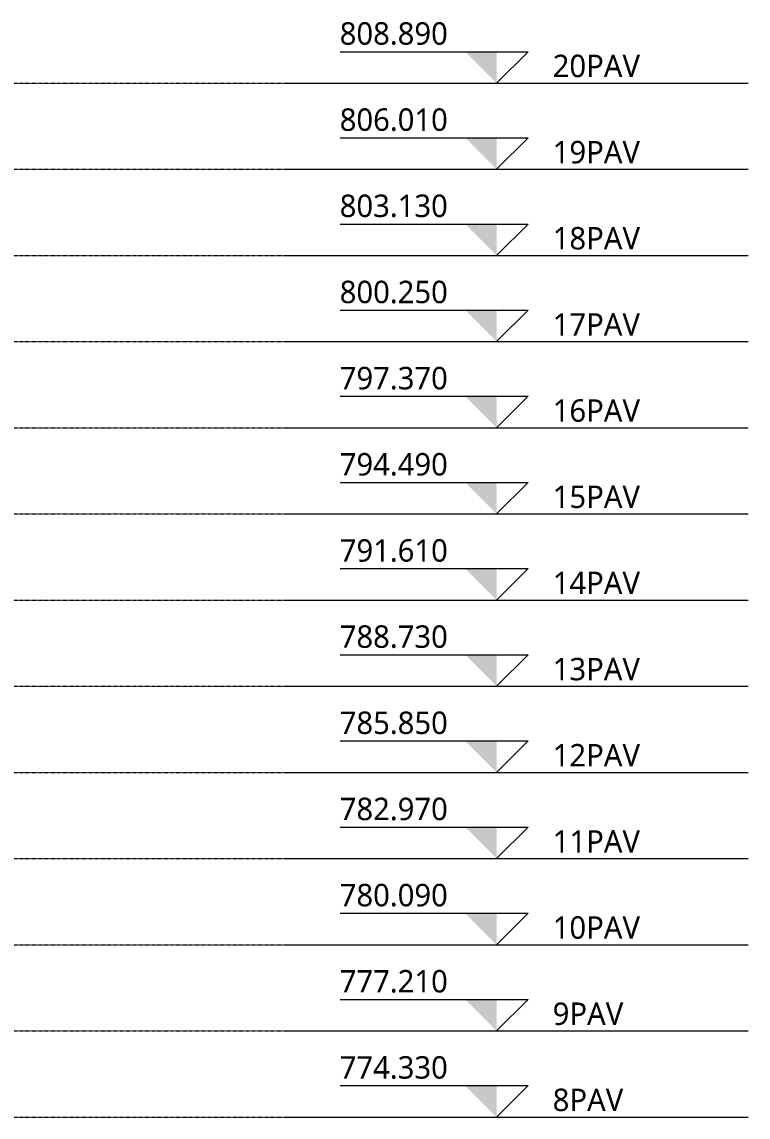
# Model space of a CAD drawing. Header units: centimetres. Extents: x -2136 to 34701, y -1430 to 84208.
# Drawn here: x 5273 to 7701, y 77433 to 81094 of the extents above; entities that cross this region are included whole.
import ezdxf

# ---------------------------------------------------------------- set-up
doc = ezdxf.new("R2010")
doc.units = ezdxf.units.CM
doc.linetypes.add('Centro', pattern=[3.175, 0.635, -0.47625, 1.5875, -0.47625])
doc.layers.add('A-FLOR-LEVL', color=7, linetype='Continuous', lineweight=9)
doc.styles.add('Gadugi_6', font='gadugi.ttf', dxfattribs={"height": 75})

# ---------------------------------------------------------------- blocks, each defined once
blk = doc.blocks.new('Nível - NÍVEL - CORTE ESQUEMÁTICO-903305-CT 004 K - CORTE ESQ_ 5PAV')
at = {"layer": 'A-FLOR-LEVL'}
blk.add_hatch(color=256, dxfattribs=at).paths.add_polyline_path([(2311.4, 76962.2), (2311.4, 76857.1), (2206.3, 76962.2)], flags=0)
for p, q in [((1788.5, 76962.2), (2416.4, 76962.2)), ((2311.4, 76857.1), (2416.4, 76962.2)), ((1605.9, 76857.1), (3152.1, 76857.1))]:
    blk.add_line(p, q, dxfattribs=at)

msp = doc.modelspace()

# ---------------------------------------------------------------- linework, layer by layer
at = {"layer": 'A-FLOR-LEVL', "linetype": 'Centro'}
for p, q in [((3025.22, 80889), (6823.81, 80889)), ((3025.22, 80601), (6823.81, 80601)), ((3025.22, 80313), (6823.81, 80313)), ((3025.22, 80025), (6823.81, 80025)), ((3025.22, 79737), (6823.81, 79737)), ((3025.22, 79449), (6823.81, 79449)), ((3025.22, 79161), (6823.81, 79161)), ((3025.22, 78873), (6823.81, 78873)), ((3025.22, 78585), (6823.81, 78585)), ((3025.22, 78297), (6823.81, 78297)), ((3025.22, 78009), (6823.81, 78009)), ((3025.22, 77721), (6823.81, 77721)), ((3025.22, 77433), (6823.81, 77433))]:
    msp.add_line(p, q, dxfattribs=at)

# ---------------------------------------------------------------- block references
at = {"layer": 'A-FLOR-LEVL'}
for p in [(4549.22, 4032), (4549.22, 3744), (4549.22, 3456), (4549.22, 3168), (4549.22, 2880), (4549.22, 2592), (4549.22, 2304), (4549.22, 2016), (4549.22, 1728), (4549.22, 1440), (4549.22, 1152), (4549.22, 864), (4549.22, 576)]:
    msp.add_blockref('Nível - NÍVEL - CORTE ESQUEMÁTICO-903305-CT 004 K - CORTE ESQ_ 5PAV', p, dxfattribs=at)

# ---------------------------------------------------------------- texts
at = {"layer": 'A-FLOR-LEVL', "char_height": 75, "attachment_point": 1, "style": 'Gadugi_6'}
for s, insert, width in [('808.890', (6335.85, 81092.57), 436.9197), ('20PAV', (7047.97, 80984.05), 372.7847), ('806.010', (6335.85, 80804.57), 436.9197), ('19PAV', (7047.97, 80696.05), 372.7847), ('803.130', (6335.85, 80516.57), 436.9197), ('18PAV', (7047.97, 80408.05), 372.7847), ('800.250', (6335.85, 80228.57), 436.9197), ('17PAV', (7047.97, 80120.05), 372.7847), ('797.370', (6335.85, 79940.57), 436.9197), ('16PAV', (7047.97, 79832.05), 372.7847), ('794.490', (6335.85, 79652.57), 436.9197), ('15PAV', (7047.97, 79544.05), 372.7847), ('791.610', (6335.85, 79364.57), 436.9197), ('14PAV', (7047.97, 79256.05), 372.7847), ('788.730', (6335.85, 79076.57), 436.9197), ('13PAV', (7047.97, 78968.05), 372.7847), ('785.850', (6335.85, 78788.57), 436.9197), ('12PAV', (7047.97, 78680.05), 372.7847), ('782.970', (6335.85, 78500.57), 436.9197), ('11PAV', (7047.97, 78392.05), 372.7847), ('780.090', (6335.85, 78212.57), 436.9197), ('10PAV', (7047.97, 78104.05), 372.7847), ('777.210', (6335.85, 77924.57), 436.9197), ('9PAV', (7047.97, 77816.05), 304.6412), ('774.330', (6335.85, 77636.57), 436.9197), ('8PAV', (7047.97, 77528.05), 304.6412)]:
    msp.add_mtext(s, dxfattribs=dict(at, insert=insert, width=width))

doc.saveas('drawing.dxf')
